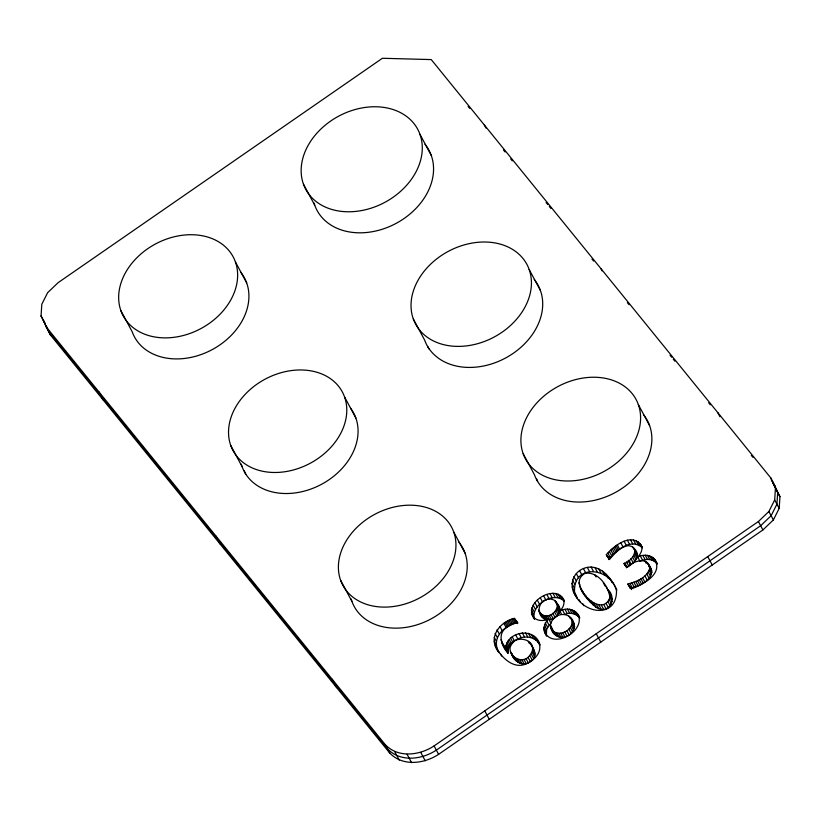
<?xml version="1.0" encoding="UTF-8"?>
<svg xmlns="http://www.w3.org/2000/svg" width="821" height="821" viewBox="0 0 821 821"><rect width="100%" height="100%" fill="white"/><g stroke="black" fill="none" stroke-linecap="round" stroke-linejoin="round"><path stroke-width="1.23" d="M539.89 644.967C533.968 632.827 513.833 635.382 510.057 647.656C509.123 656.646 520.935 663.563 528.057 657.385C545.442 639.19 507.594 629.656 508.025 653.239C501.333 646.23 496.849 632.929 507.357 627.09C510.488 624.925 514.049 623.396 517.784 622.667L514.244 618.316C499.168 622.113 487.007 638.492 499.106 652.736L495.34 645.347M511.257 653.383C513.474 661.285 523.069 667.535 530.315 661.593C538.248 657.436 534.184 648.498 530.007 643.254M625.14 565.618L624.011 563.514C632.057 561.821 641.18 546.837 628.26 545.678C620.399 546.858 614.724 553.344 609.849 559.111L606.319 554.75C614.313 544.805 633.822 531.208 642.238 547.207M626.269 567.722C633.319 563.924 642.463 556.207 633.915 548.212M543.769 629.102L545.349 622.985L548.623 618.89L550.881 623.108L546.632 629.235L546.396 635.3L543.769 629.102L546.027 633.319M41.05 315.931L41.809 304.242L47.618 292.697L58.096 282.681L382.401 58.27L431.251 59.584L770.734 477.853L779.95 496.695L779.191 508.373L773.382 519.929L762.904 529.935L438.599 754.345C424.098 763.879 402.67 766.691 389.749 753.031L50.266 334.763L41.05 315.931L45.001 323.289M45.75 326.348L385.234 744.616C398.154 758.276 419.582 755.464 434.083 745.93L758.399 521.52L768.867 511.514L774.685 499.958L775.435 488.269L770.734 477.853M508.025 653.239L505.767 649.031C505.613 631.236 535.384 626.341 539.961 644.865M550.388 625.027C553.508 610.814 573.54 610.65 574.556 626.7C571.447 640.924 551.394 641.047 550.388 625.027L552.071 628.188M551.24 628.342C556.433 639.333 575.901 629.666 571.426 619.157M544.149 615.658C554.514 618.49 564.212 601.034 550.522 599.043C537.981 598.612 534.492 615.617 546.406 619.865L544.149 615.658L541.398 614.221L539.243 611.573M547.361 615.729L549.618 619.937C557.1 618.716 563.914 609.931 557.028 603.414M572.278 587.128L577.532 598.417C567.29 587.148 572.258 570.338 587.282 567.373C601.434 564.94 611.583 578.784 616.889 590.012M574.536 591.336C573.52 563.124 610.998 567.537 616.499 590.802C616.807 619.845 580.601 613.831 573.592 591.079M533.773 617.987C522.946 602.132 556.443 582.407 564.263 600.767M534.338 619.044C530.582 604.964 553.775 590.638 564.376 601.341L562.118 597.134M497.588 649.555C492.364 636.542 505.059 625.735 516.501 622.523L517.056 623.201L514.798 618.993M628.978 586.163L627.849 584.049C636.367 581.72 646.917 577.799 649.668 568.543C648.939 555.981 632.56 560.876 627.162 567.393L624.011 563.514M630.107 588.267C640.082 586.194 658.421 577.286 649.031 565.033M580.878 588.421C584.778 599.073 603.733 614.005 609.9 597.555C608.638 586.163 597.739 571.077 585.004 573.356C570.133 581.894 587.477 600.5 596.118 607.294C608.669 615.473 617.731 598.807 607.909 589.509M561.543 614.282L559.85 611.122C563.011 607.981 565.382 602.973 563.144 598.663M637.691 557.038C644.567 553.313 654.696 555.253 656.954 563.627C652.952 558.403 645.398 558.66 639.949 561.246L637.691 557.038C640.708 554.031 643.336 549.29 641.119 545.103M640.134 543.625L642.391 547.833C631.154 537.601 616.54 550.132 608.566 558.968L609.12 559.645L606.863 555.437M559.85 611.122C567.075 606.729 577.173 609.654 579.831 617.997M548.623 618.89C543.112 621.713 534.871 621.179 532.08 614.837M577.142 613.482L579.4 617.69C576.034 613.215 569.753 612.333 564.745 614.262L562.498 610.054M648.857 566.244L651.289 569.24M635.002 551.26L636.993 553.734M557.12 604.954L559.286 607.622M497.413 649.585C503.263 659.355 515.219 669.803 527.103 663.399C535.035 659.92 543.399 650.653 538.268 641.704M468.073 106.381L469.674 108.362M503.458 149.976L505.059 151.957M510.693 158.905L512.304 160.885M546.109 202.53L547.72 204.511M549.331 206.492L550.942 208.483M591.982 259.046L593.593 261.037M627.398 302.682L629.009 304.663M670.049 355.236L671.66 357.217M673.271 359.198L674.883 361.178M708.687 402.834L710.288 404.815M751.297 455.327L752.898 457.307M771.391 480.09L772.992 482.071L777.692 492.487L776.933 504.166L771.124 515.721L760.646 525.727L436.341 750.137C421.84 759.671 400.412 762.483 387.491 748.824L48.008 330.555L43.308 320.139M772.838 483.302L775.25 486.278M627.849 584.049L631.677 588.76C643.243 584.48 663.255 574.002 654.696 559.419M505.767 649.031L501.867 642.699M544.138 631.092C551.897 649.75 584.039 632.663 578.702 615.894M572.576 621.723L573.684 623.365M608.207 590.494L610.167 593.716M775.435 488.269L779.95 496.695M774.685 499.958L779.191 508.373M717.698 412.501L719.945 416.709M768.867 511.514L773.382 519.929M758.399 521.52L762.904 529.935M600.993 268.724L602.121 270.827M638.328 404.548A62.776 48.306 -28.2 0 1 566.08 480.983A62.776 48.306 -28.2 0 1 537.817 401.838A62.776 48.306 -28.2 0 1 638.328 404.548L649.606 425.586M484.298 124.946L485.991 128.097M707.723 556.576L712.238 565.002M529.155 269.473A63.155 48.593 -28.2 0 1 456.476 346.37A63.155 48.593 -28.2 0 1 428.049 266.753A63.155 48.593 -28.2 0 1 529.155 269.473L540.444 290.521M656.277 561.892L657.395 563.996M653.188 557.859L655.445 562.067M651.484 556.648L653.742 560.856M649.585 555.807L651.843 560.014M647.492 555.324L649.75 559.532M419.993 134.398A63.525 48.88 -28.2 0 1 346.883 211.756A63.525 48.88 -28.2 0 1 318.281 131.658A63.525 48.88 -28.2 0 1 419.993 134.398L431.271 155.446M638.235 541.788L640.493 545.996M645.234 555.201L647.492 559.409M635.998 540.526L638.256 544.734M647.943 563.35L650.201 567.557M649.606 566.757L651.864 570.975M646.599 562.036L647.728 564.14M642.853 555.448L645.111 559.655M649.668 568.543L651.925 572.75M645.019 561.112L646.148 563.216M633.412 539.828L635.659 544.036M649.216 570.369L651.474 574.577M640.339 556.063L642.597 560.271M648.272 572.227L650.519 576.434M630.466 539.705L632.724 543.913M635.136 550.912L637.394 555.129M632.745 547.053L633.874 549.157M646.835 574.074L649.093 578.282M635.115 552.379L637.373 556.587M627.306 540.136L629.563 544.344M634.664 553.908L636.922 558.116M644.926 575.911L647.174 580.119M633.802 555.478L636.059 559.686M624.052 541.131L626.31 545.349M632.56 557.038L634.818 561.246M642.525 577.748L644.783 581.956M630.928 558.588L633.186 562.796M640.934 578.784L643.192 582.992M620.717 542.691L622.975 546.899M628.917 560.117L631.175 564.335M639.272 579.759L641.529 583.967M628.147 560.651L630.405 564.858M637.548 580.652L639.805 584.86M626.464 561.821L628.722 566.028M617.289 544.816L619.547 549.023M635.762 581.473L638.02 585.691M616.099 545.678L618.357 549.885M624.781 562.98L627.039 567.188M625.592 565.453L626.721 567.557M624.504 564.119L625.633 566.223M614.867 546.642L617.125 550.85M633.894 582.222L636.152 586.44M613.585 547.71L615.842 551.917M631.965 582.91L634.212 587.118M612.261 548.88L614.519 553.087M629.943 583.515L632.201 587.723M610.875 550.173L613.133 554.38M629.769 586.41L631.452 589.56M628.455 584.788L630.148 587.949M609.418 551.579L611.676 555.786M607.899 553.108L610.157 557.315M608.084 556.936L609.213 559.039M606.319 554.75L607.448 556.864M609.787 578.312L612.045 582.53M606.134 574.279L608.392 578.487M602.429 571.129L604.687 575.336M598.683 568.861L600.941 573.068M605.949 586.286L607.643 589.437M609.223 592.454L611.481 596.672M603.322 582.787L605.015 585.948M609.89 595.143L612.148 599.351M594.897 567.475L597.154 571.683M609.9 597.555L612.158 601.762M609.264 599.73L611.522 603.938M591.089 566.972L593.347 571.18M594.917 574.833L596.046 576.937M607.981 601.66L610.239 605.867M587.282 567.373L589.54 571.58M606.042 603.353L608.299 607.561M523.162 453.705L534.44 474.743A62.776 48.306 -28.2 0 0 615.719 492.261A62.776 48.306 -28.2 0 0 643.428 414.595M603.763 604.584L606.021 608.792M583.474 568.666L585.732 572.873M601.403 605.169L603.661 609.377M598.971 605.118L601.229 609.326M579.667 570.852L581.925 575.059M596.467 604.43L598.725 608.638M593.86 603.086L596.118 607.294M576.332 573.602L578.579 577.82M591.161 601.095L593.419 605.303M588.37 598.447L590.627 602.655M578.897 582.777L580.026 584.88M585.476 595.143L587.733 599.351M579.564 585.465L583.136 592.629M582.848 591.643L585.106 595.851M573.92 576.619L576.178 580.827M572.442 579.872L574.7 584.08M571.888 583.392L574.146 587.6M582.653 603.651L583.782 605.754M579.01 599.617L580.139 601.721M596.241 633.72L600.756 642.135M575.542 611.819L577.799 616.027M573.766 610.547L576.024 614.755M571.816 609.664L574.074 613.872M569.692 609.172L571.939 613.379M413.302 318.917L424.58 339.966A63.155 48.593 -28.2 0 0 506.341 357.587A63.155 48.593 -28.2 0 0 534.214 279.458M560.281 595.328L562.529 599.535M567.414 609.079L569.671 613.287M558.126 594.065L560.384 598.273M570.318 617.515L574.341 625.027M568.943 616.109L570.072 618.213M572.299 622.492L574.556 626.7M565.012 609.367L567.27 613.574M555.673 593.347L557.931 597.555M572.073 624.176L574.331 628.383M571.406 625.848L573.653 630.056M552.902 593.183L555.16 597.39M570.308 627.46L572.565 631.667M556.074 601.998L559.84 609.038M554.863 600.746L556.556 603.907M557.746 606.257L560.004 610.465M549.937 593.573L552.194 597.78M557.521 607.694L559.778 611.902M568.789 629.03L571.036 633.237M556.905 609.12L559.163 613.328M555.92 610.526L558.177 614.734M566.829 630.559L569.086 634.766M546.858 594.507L549.116 598.714M554.544 611.912L556.802 616.119M564.735 631.831L566.993 636.039M543.687 595.984L545.944 600.192M552.8 613.266L555.058 617.474M562.703 632.714L564.961 636.922M550.912 614.426L553.169 618.634M560.712 633.217L562.97 637.424M540.413 598.006L542.671 602.214M549.095 615.247L551.353 619.455M558.773 633.34L561.03 637.548M556.936 633.073L559.193 637.281M555.253 632.416L557.51 636.624M537.406 600.336L539.664 604.543M545.708 615.863L547.402 619.024M553.713 631.38L555.971 635.587M550.593 626.69L554.586 634.171M546.765 620.933L549.023 625.14M542.722 615.114L544.97 619.321M541.398 614.221L543.656 618.429M534.984 602.717L537.242 606.935M538.679 610.136L542.455 617.197M545.349 622.985L547.607 627.193M544.385 625.027L546.632 629.235M533.157 605.18L535.415 609.387M543.851 627.08L546.109 631.287M531.926 607.704L534.184 611.912M544.97 633.032L546.663 636.193M303.452 184.14L314.73 205.188M531.32 610.198L533.578 614.406M531.372 612.579L533.629 616.787M533.445 616.982L534.574 619.085M536.349 638.871L538.607 643.079M533.927 636.347L536.185 640.554M531.31 634.479L533.568 638.687M528.478 633.258L530.735 637.465M525.44 632.683L527.698 636.891M531.413 645.244L534.604 651.381M532.819 649.052L535.076 653.259M528.324 641.437L529.453 643.541M532.808 650.868L535.066 655.076M516.019 620.491L517.702 623.642M522.248 632.765L524.506 636.973M514.244 618.316L516.501 622.523M532.336 652.613L534.594 656.821M512.879 618.757L515.136 622.965M531.382 654.286L533.64 658.493M511.524 619.26L513.782 623.467M518.995 633.504L521.253 637.712M529.956 655.876L532.213 660.084M510.18 619.814L512.437 624.022M508.846 620.419L511.103 624.627M528.057 657.385L530.315 661.593M515.67 634.9L517.928 639.107M507.542 621.076L509.79 625.284M506.27 621.774L508.527 625.992M526.004 658.596L528.262 662.804M505.038 622.523L507.296 626.731M512.273 636.952L514.531 641.16M523.942 659.386L526.199 663.594M503.837 623.324L506.095 627.531M453.726 532.008A61.657 47.444 -28.2 0 1 382.771 607.088A61.657 47.444 -28.2 0 1 355.011 529.35A61.657 47.444 -28.2 0 1 453.726 532.008L465.004 553.056M510.631 638.204L512.889 642.422M521.889 659.745L524.147 663.953M509.225 639.549L511.483 643.756M519.826 659.694L522.084 663.902M508.045 640.985L510.293 645.193M517.825 659.212L520.083 663.419M499.938 626.474L502.195 630.682M515.957 658.319L518.215 662.526M507.08 642.504L509.338 646.712M514.213 657.016L516.471 661.223M512.591 655.302L514.849 659.52M510.395 651.474L513.515 657.59M506.362 644.075L508.62 648.292M505.91 645.696L508.168 649.904M497.033 629.84L499.291 634.048M505.705 647.338L507.963 651.556M500.984 639.733L502.113 641.837M495.114 633.432L497.372 637.65M494.191 637.26L496.448 641.468M494.263 641.242L496.52 645.45M500.502 653.937L501.631 656.041M344.553 396.943A62.037 47.731 -28.2 0 1 273.167 472.465A62.037 47.731 -28.2 0 1 245.243 394.265A62.037 47.731 -28.2 0 1 344.553 396.943L355.842 417.981M484.759 710.863L489.265 719.278M235.391 261.868A62.406 48.018 -28.2 0 1 163.574 337.852A62.406 48.018 -28.2 0 1 135.475 259.179A62.406 48.018 -28.2 0 1 235.391 261.868L246.669 282.906M434.083 745.93L438.599 754.345M340.612 580.283L351.891 601.331M420.742 752.405L425.257 760.821M407.103 754.314L411.619 762.73M230.763 445.505L242.041 466.554M394.747 751.697L399.252 760.113M385.234 744.616L389.749 753.031M332.187 679.254L336.702 687.67M120.903 310.728L132.191 331.776A62.406 48.018 -28.2 0 0 212.978 349.192A62.406 48.018 -28.2 0 0 240.522 271.987M215.492 535.477L220.007 543.892M98.797 391.699L103.302 400.114M505.715 650.006L503.242 643.941M46.089 325.506L50.266 334.763M540.936 614.344L541.501 615.781M553.498 632.55L552.636 629.235M512.253 653.773L512.653 655.681M425.011 144.322A63.525 48.88 -28.2 0 1 395.65 223.63A63.525 48.88 -28.2 0 1 314.012 202.972M350.495 408.099A62.037 47.731 -28.2 0 1 320.211 484.995A62.037 47.731 -28.2 0 1 241.282 464.163M458.939 542.26A61.657 47.444 -28.2 0 1 430.307 619.301A61.657 47.444 -28.2 0 1 351.142 598.961M537.622 481.301A62.776 48.306 -28.2 0 1 536.698 478.951M428.87 348.833A63.155 48.593 -28.2 0 1 427.772 346.534M245.736 474.22A62.037 47.731 -28.2 0 1 244.299 470.761"/></g></svg>
